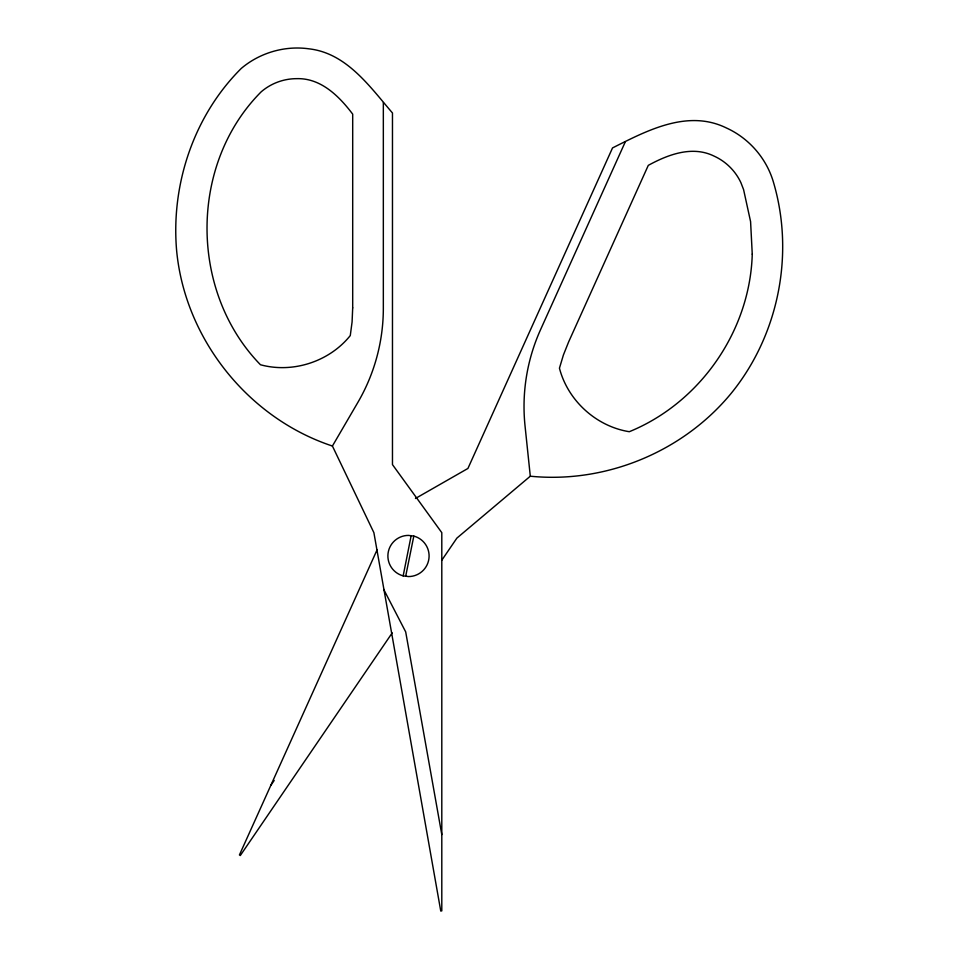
<?xml version="1.0" encoding="UTF-8"?>
<svg xmlns="http://www.w3.org/2000/svg" width="959" height="959" viewBox="0 0 959 959"><rect width="100%" height="100%" fill="white"/><g stroke="black" fill="none" stroke-linecap="round" stroke-linejoin="round"><path stroke-width="1.44" d="M403.164 575.868A20.583 20.583 0 0 1 408.486 535.398L413.82 536.093A20.583 20.583 0 0 1 408.486 576.563L403.164 575.868L411.147 535.745M405.693 576.203L413.82 536.093M377.139 549.711L239.438 854.937L240.301 855.524L392.219 632.88M625.124 142.22L540.564 329.644A186.885 186.885 0 0 0 525.041 425.952L530.303 476.203L456.868 538.131L441.835 560.164M332.413 446.031C248.345 418.244 185.279 339.354 176.684 251.234C170.702 184.775 193.73 115.703 241.26 68.437C259.721 52.757 284.763 45.469 308.75 48.801C346.547 52.985 369.742 86.598 392.471 112.982L392.471 464.612L441.799 532.665L441.799 910.87L440.768 911.05L373.89 532.665L332.413 446.031L357.875 402.384A186.885 186.885 0 0 0 383.336 308.211L383.336 102.589M270.798 785.409L274.178 780.482M415.451 498.476L467.92 468.46L612.525 147.926C647.169 130.484 687.807 108.942 726.55 128.038C748.595 138.072 765.833 157.636 773.014 180.772C795.011 253.2 778.84 335.003 730.95 393.622C682.736 451.989 605.632 483.732 530.303 476.203M383.624 589.234L405.693 631.897L441.799 834.594M352.696 307.875L352.085 321.948L350.275 335.578C329.321 361.675 292.771 373.554 260.464 364.756C189.235 291.668 188.935 164.145 261.232 91.776A54.567 54.567 0 0 1 296.715 78.662C320.893 77.907 339.21 96.272 352.696 114.145L352.696 307.875M752.252 254.147C750.07 330.795 700.286 402.708 629.308 431.706C596.246 426.455 567.812 400.586 559.445 368.184L563.401 355.01L568.627 341.931L648.296 165.356C667.944 154.603 692.194 145.396 713.916 156.029A54.567 54.567 0 0 1 740.863 182.57L743.585 189.606L750.585 221.613L752.252 254.147"/></g></svg>
